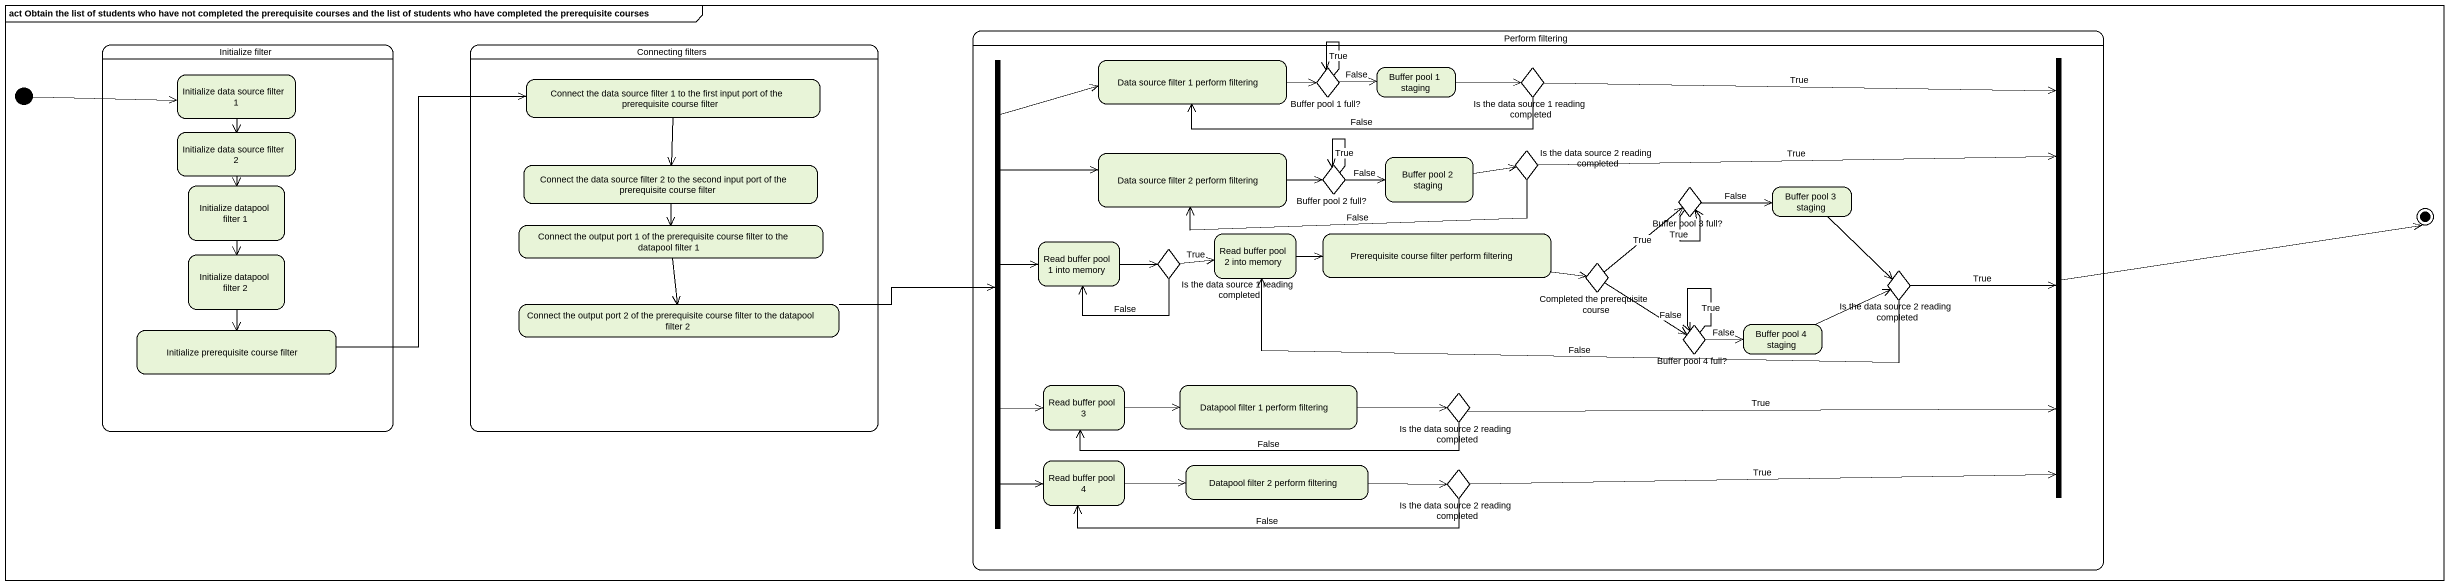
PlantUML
@startuml
mainframe act Obtain the list of students who have not completed the prerequisite courses and the list of students who have completed the prerequisite courses
hide empty description
state "Perform filtering" as Perform_filtering {
  state fork1 <<fork>>
  state "Data source filter 1 perform filtering" as Data_source_filter_1
  state "Buffer pool 1 full?" as Buffer_pool_1_full <<choice>>
  state "Buffer pool 1 staging" as Buffer_pool_1_staging
  state "Is the data source 1 reading completed" as Is_the_data_source_1 <<choice>>
  state fork2 <<join>>
  state "Data source filter 2 perform filtering" as Data_source_filter_2
  state "Is the data source 2 reading completed" as Is_the_data_source_2 <<choice>>
  state "Buffer pool 2 full?" as Buffer_pool_2_full <<choice>>
  state "Buffer pool 2 staging" as Buffer_pool_2_staging
  state "Buffer pool 3 full?" as Buffer_pool_3_full <<choice>>
  state "Buffer pool 3 staging" as Buffer_pool_3_staging
  state "Read buffer pool 1 into memory" as Read_buffer_pool_1_into
  state "Is the data source 1 reading completed" as Is_the_data_source_1_2 <<choice>>
  state "Read buffer pool 2 into memory" as Read_buffer_pool_2_into
  state "Prerequisite course filter perform filtering" as Prerequisite_course_filter
  state "Completed the prerequisite course" as Completed_the_prerequisite <<choice>>
  state "Is the data source 2 reading completed" as Is_the_data_source_2_2 <<choice>>
  state "Buffer pool 4 full?" as Buffer_pool_4_full <<choice>>
  state "Buffer pool 4 staging" as Buffer_pool_4_staging
  state "Read buffer pool 3" as Read_buffer_pool_3
  state "Datapool filter 1 perform filtering" as Datapool_filter_1_perform
  state "Is the data source 2 reading completed" as Is_the_data_source_2_3 <<choice>>
  state "Read buffer pool 4" as Read_buffer_pool_4
  state "Datapool filter 2 perform filtering" as Datapool_filter_2_perform
  state "Is the data source 2 reading completed" as Is_the_data_source_2_4 <<choice>>
}
state "Initialize filter" as Initialize_filter {
  state "Initialize data source filter 1" as Initialize_data_source
  state "Initialize data source filter 2" as Initialize_data_source_2
  state "Initialize datapool filter 1" as Initialize_datapool_filter_1
  state "Initialize datapool filter 2" as Initialize_datapool_filter_2
  state "Initialize prerequisite course filter" as Initialize_prerequisite
}
state "Connecting filters" as Connecting_filters {
  state "Connect the data source filter 1 to the first input port of the prerequisite course filter" as Connect_the_data_source
  state "Connect the data source filter 2 to the second input port of the prerequisite course filter" as Connect_the_data_source_2
  state "Connect the output port 1 of the prerequisite course filter to the datapool filter 1" as Connect_the_output_port_1
  state "Connect the output port 2 of the prerequisite course filter to the datapool filter 2" as Connect_the_output_port_2
}
state initial1 <<start>>
state final1 <<end>>
Initialize_data_source --> Initialize_data_source_2
fork1 -up-> Data_source_filter_1
fork1 -right-> Data_source_filter_2
fork1 -right-> Read_buffer_pool_1_into
fork1 --> Read_buffer_pool_3
fork1 --> Read_buffer_pool_4
Data_source_filter_1 -right-> Buffer_pool_1_full
Buffer_pool_1_full --> Buffer_pool_1_full : True
Buffer_pool_1_full -right-> Buffer_pool_1_staging : False
Buffer_pool_1_staging -right-> Is_the_data_source_1
Is_the_data_source_1 -left-> Data_source_filter_1 : False
Is_the_data_source_1 -right-> fork2 : True
fork2 -right-> final1
initial1 -right-> Initialize_data_source
Connect_the_data_source --> Connect_the_data_source_2
Initialize_data_source_2 --> Initialize_datapool_filter_1
Data_source_filter_2 -right-> Buffer_pool_2_full
Is_the_data_source_2 -right-> fork2 : True
Is_the_data_source_2 -left-> Data_source_filter_2 : False
Initialize_datapool_filter_1 --> Initialize_datapool_filter_2
Connect_the_data_source_2 --> Connect_the_output_port_1
Buffer_pool_2_full --> Buffer_pool_2_full : True
Buffer_pool_2_full -right-> Buffer_pool_2_staging : False
Buffer_pool_2_staging -right-> Is_the_data_source_2
Buffer_pool_3_full --> Buffer_pool_3_full : True
Buffer_pool_3_full -right-> Buffer_pool_3_staging : False
Buffer_pool_3_staging --> Is_the_data_source_2_2
Connect_the_output_port_1 --> Connect_the_output_port_2
Initialize_datapool_filter_2 --> Initialize_prerequisite
Read_buffer_pool_1_into -right-> Is_the_data_source_1_2
Is_the_data_source_1_2 -left-> Read_buffer_pool_1_into : False
Is_the_data_source_1_2 -right-> Read_buffer_pool_2_into : True
Read_buffer_pool_2_into -right-> Prerequisite_course_filter
Prerequisite_course_filter -right-> Completed_the_prerequisite
Completed_the_prerequisite -up-> Buffer_pool_3_full : True
Completed_the_prerequisite --> Buffer_pool_4_full : False
Connect_the_output_port_2 -right-> fork1
Is_the_data_source_2_2 -right-> fork2 : True
Is_the_data_source_2_2 -left-> Read_buffer_pool_2_into : False
Initialize_prerequisite -right-> Connect_the_data_source
Buffer_pool_4_full --> Buffer_pool_4_full : True
Buffer_pool_4_full -right-> Buffer_pool_4_staging : False
Buffer_pool_4_staging -right-> Is_the_data_source_2_2
Read_buffer_pool_3 -right-> Datapool_filter_1_perform
Datapool_filter_1_perform -right-> Is_the_data_source_2_3
Is_the_data_source_2_3 -right-> fork2 : True
Is_the_data_source_2_3 -left-> Read_buffer_pool_3 : False
Read_buffer_pool_4 -right-> Datapool_filter_2_perform
Datapool_filter_2_perform -right-> Is_the_data_source_2_4
Is_the_data_source_2_4 -right-> fork2 : True
Is_the_data_source_2_4 -left-> Read_buffer_pool_4 : False
@enduml
